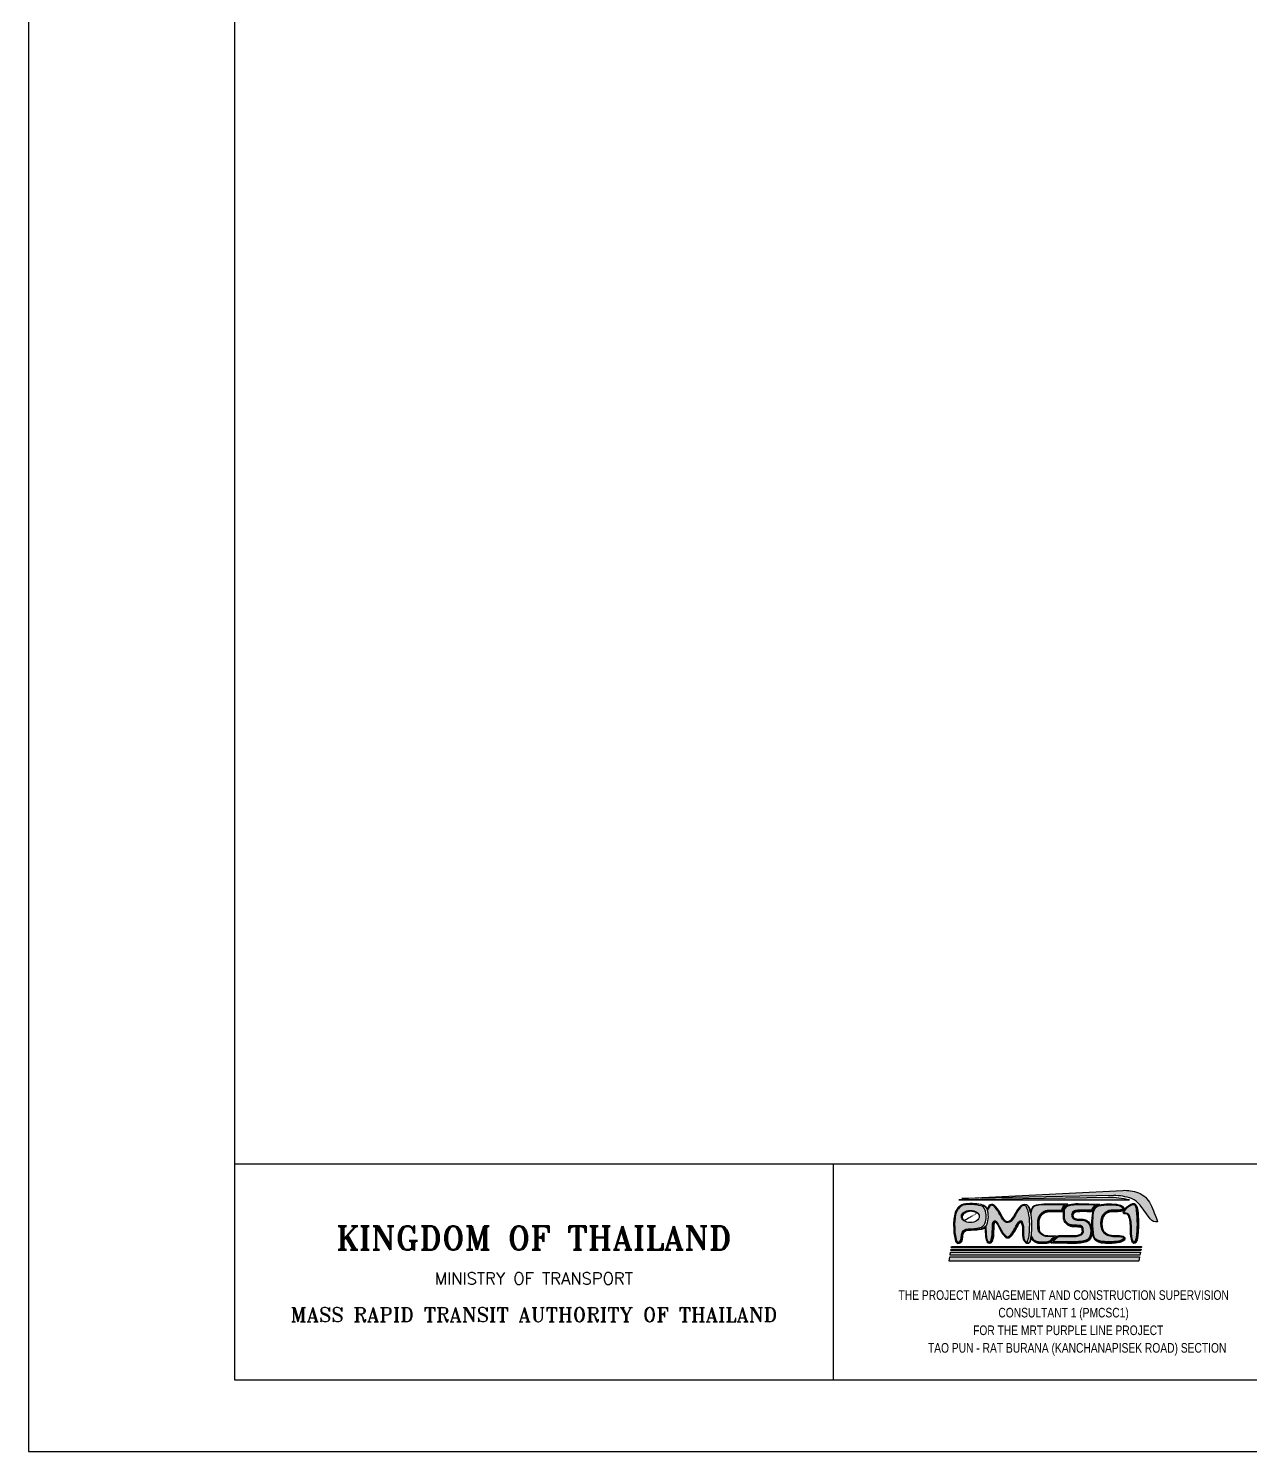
# Paper-space layout '1-PP19-SE-6200-62' of a CAD drawing. Header units: millimetres. Extents: x 2461 to 3302, y -5 to 589.
# Drawn here: x 2460.8 to 2715.9, y -5.1 to 291.9 of the extents above; entities that cross this region are included whole.
import ezdxf
from ezdxf.enums import TextEntityAlignment as Align

# ---------------------------------------------------------------- set-up
doc = ezdxf.new("R2010")
doc.units = ezdxf.units.MM
doc.layers.get('Defpoints').update_dxf_attribs({"color": 250})
for name, color, linetype in [('CVA-E2-P-OR00-TBKA1D$0$CVA-E2-P-OR00-TBKA1$0$CVT010-FRAME-LINE_10', 10, 'Continuous'), ('CVA-E2-P-OR00-TBKA1D$0$CVA-E2-P-OR00-TBKA1$0$CVT010-FRAME-LINE_2', 2, 'Continuous'), ('CVA-E2-P-OR00-TBKA1D$0$CVA-E2-P-OR00-TBKA1$0$CVT010-FRAME-LINE_7', 7, 'Continuous'), ('CVA-E2-P-OR00-TBKA1D$0$CVA-E2-P-OR00-TBKA1$0$CVT010-FRAME-TEXT_4', 4, 'Continuous'), ('CVA-E2-P-OR00-TBKA1D$0$CVA-E2-P-OR00-TBKA1$0$Xref-Title Block$0$7', 7, 'Continuous')]:
    doc.layers.add(name, color=color, linetype=linetype)
doc.styles.add('CVA-E2-P-OR00-TBKA1D$0$CVA-E2-P-OR00-TBKA1$0$A1-TITLE$0$ROMANT', font='romant.shx')
doc.styles.add('CVA-E2-P-OR00-TBKA1D$0$CVA-E2-P-OR00-TBKA1$0$Cordia2', font='cordia2.shx')
pattern_1 = [(45, (0, -24.561142), (-0.0176776695, 0.0176776695), [])]

# ---------------------------------------------------------------- blocks, each defined once
blk = doc.blocks.new('CVA-C1-P-OR00-TBKA1-WD')
h = blk.add_hatch(color=22)
h.dxf.hatch_style = 1
h.paths.add_polyline_path([(231.69, 54.01, -0.18978), (234.2, 51.64, -0.029471), (235.72, 47.94, -0.288768), (234.18, 48.55), (232.05, 51.41, 0.128029), (230.28, 52.81, 0.081794), (226.53, 53.43), (194.86, 52.79), (228.42, 54.51, -0.101983)])
h.paths.add_polyline_path([(225.4, 53.03), (194.19, 52.52), (229.83, 52.52, 0.052436)])
h.paths.add_polyline_path([(232.37, 42.81), (192.67, 42.81), (192.64, 42.61), (232.33, 42.61)])
h.paths.add_polyline_path([(232.27, 42.27), (192.59, 42.27), (192.53, 41.94), (232.2, 41.94)])
h.paths.add_polyline_path([(232.14, 41.62), (192.49, 41.62), (192.39, 40.98), (232.01, 40.98)])
h.paths.add_polyline_path([(231.93, 40.61), (192.33, 40.61), (192.21, 39.76), (231.76, 39.76)])
h = blk.add_hatch(color=22)
h.dxf.hatch_style = 1
h.paths.add_polyline_path([(199.67, 47.58, 0.169323), (199.67, 50.5, 0.250932), (198.8, 51.29, 0.095252), (195.25, 51.46, 0.264401), (193.55, 49.47, 0.080014), (193.37, 46.77, 0.090914), (193.75, 43.97, 0.179894), (194.03, 43.73, 0.361715), (194.65, 44.24, 0.06414), (194.74, 45.23, -0.376471), (196.17, 46.51, 0.063863), (198.58, 46.73, 0.210654)])
edge = h.paths.add_edge_path(flags=16)
edge.add_ellipse((196.62, 49.07), major_axis=(1.86, 0), ratio=0.681442, start_angle=0, end_angle=360)
h.paths.add_polyline_path([(202.59, 49.84, 0.09953), (201.43, 51.27, 0.448965), (200.72, 51.2, 0.118919), (200.21, 50.29, -0.169167), (200.04, 47.35, -0.042301), (199.86, 47.11), (199.95, 45.2, 0.101391), (200.23, 43.94, 0.646083), (200.86, 43.96, 0.086621), (201.15, 45.24), (201.22, 47.17, -0.099823), (201.39, 47.92, -0.53986), (202.01, 48.02, -0.086212), (202.73, 46.89), (203.29, 45.9, 0.107426), (204, 45.01, 0.439825), (204.79, 45.03), (205.07, 45.32, 0.044378), (206.25, 47.26, -0.116766), (206.86, 48.06, -0.524044), (207.45, 47.9, -0.117456), (207.69, 46.02, -0.009365), (207.73, 45.1, 0.128133), (208.04, 43.93, 0.702265), (208.62, 43.95, 0.089728), (208.99, 46.77, 0.061172), (208.84, 49.4, 0.103091), (208.31, 51.05, 0.494556), (207.34, 51.18, 0.095958), (206.29, 49.83, -0.057343), (205.14, 48.1, -0.411039), (203.79, 48.01, -0.126175), (203.35, 48.51, -0.012207)])
h.paths.add_polyline_path([(216.43, 51.5), (212.48, 51.5, 0.062759), (210.37, 51.3, 0.302377), (209.39, 50.35), (209.25, 49.73, -0.01571), (209.29, 49.45, -0.055442), (209.45, 46.76, -0.04392), (209.34, 45.09, 0.274463), (210.25, 43.96, 0.074893), (211.25, 43.78), (212.3, 43.78, 0.139965), (213.24, 43.99, -0.027005), (214.16, 44.86), (212.83, 44.9, -0.113352), (211.95, 45.03, -0.290602), (210.71, 46.57), (210.68, 47.76, -0.136129), (211.1, 49.38, -0.250117), (213.27, 50.4), (215.73, 50.39, -0.230242)])
h.paths.add_polyline_path([(222.71, 51.47), (219.1, 51.54, 0.06931), (217.33, 51.38, 0.232712), (216.36, 50.63, 0.083323), (216.24, 50.2), (216.24, 48.99, 0.217126), (216.87, 47.64, 0.125037), (217.54, 47.32, 0.048547), (218.33, 47.23, 0.003055), (219.36, 47.2, -0.35083), (220.14, 46.63, -0.015074), (220.22, 45.97, -0.236614), (219.94, 45.37, -0.10167), (219.56, 45.13, -0.121871), (218.44, 44.89), (215.25, 44.88, 0.216644), (214.77, 44.65), (213.91, 43.82), (218.63, 43.78, 0.070634), (220.82, 44.11, 0.193603), (221.47, 44.72, 0.11825), (221.74, 45.95, 0.067074), (221.66, 46.82, 0.191023), (220.81, 48.07, 0.150962), (219.94, 48.29, -0.005806), (218.92, 48.32, -0.058466), (218.41, 48.44, -0.305715), (217.78, 49.15, -0.194428), (217.96, 49.95, -0.169115), (218.81, 50.34, -0.032625), (219.93, 50.41), (221.92, 50.4, -0.150952)])
h.paths.add_polyline_path([(228.56, 50.76, 0.16793), (227.6, 51.32, 0.100445), (223.44, 51.27, 0.290904), (222.51, 50.44, 0.025723), (222.35, 49.85, 0.036495), (222.2, 47.58, 0.069787), (222.5, 44.84, 0.253047), (223.38, 44.02, 0.062418), (224.2, 43.85, 0.07203), (227.54, 43.93, 0.174061), (228.58, 44.43, 0.585102), (228.49, 44.75, 0.052524), (227.02, 44.9, -0.071236), (225.73, 45, -0.26807), (223.99, 46.42, -0.155288), (224, 48.89, -0.134008), (224.78, 49.92, -0.149496), (226.41, 50.39, 0.03558), (227.93, 50.44, 0.130137), (228.54, 50.65, 0.378153)])
h.paths.add_polyline_path([(231.33, 50.31, 0.095322), (231.02, 51.35, 0.261195), (230.76, 51.51, 0.103425), (230.23, 51.39, 0.140282), (228.67, 50.06, 0.615739), (228.82, 49.85, -0.180544), (229.38, 49.75, -0.174215), (229.85, 49.11, -0.081828), (230.16, 45.99, 0.109635), (230.53, 43.91, 0.532443), (231.01, 43.9, 0.10922), (231.29, 44.64, 0.060364)])
h = blk.add_hatch()
h.set_pattern_fill('ANSI31', color=19, scale=0.2)
h.set_pattern_definition(pattern_1)
h.paths.add_polyline_path([(199.42, 51.35, -0.144402), (200.1, 50.64, -0.002107), (200.11, 50.6, -0.006754), (200.14, 50.66, 0.192843)])
h = blk.add_hatch()
h.set_pattern_fill('ANSI31', color=19, scale=0.2)
h.set_pattern_definition(pattern_1)
h.paths.add_polyline_path([(208.65, 51.25, -0.079992), (209.2, 49.96), (209.23, 50.11, 0.145956)])
h = blk.add_hatch()
h.set_pattern_fill('ANSI31', color=19, scale=0.2)
h.set_pattern_definition(pattern_1)
h.paths.add_polyline_path([(210.98, 47.77, -0.134363), (211.35, 49.22, -0.248869), (213.26, 50.1), (216.03, 50.09, -0.374692), (216.95, 51.42), (216.95, 51.52, 0.35632), (215.92, 50.19), (213.27, 50.2, 0.249323), (211.27, 49.27, 0.134993), (210.88, 47.77), (210.91, 46.58, 0.05441), (211.03, 46.18)])
h = blk.add_hatch()
h.set_pattern_fill('ANSI31', color=19, scale=0.2)
h.set_pattern_definition(pattern_1)
h.paths.add_polyline_path([(222.4, 50.7, -0.187419), (223.11, 51.38), (223.11, 51.48, 0.209348), (222.06, 50.2), (219.93, 50.21, 0.032707), (218.83, 50.14, 0.165585), (218.11, 49.82, 0.189749), (217.97, 49.18, 0.151394), (218.13, 48.83, -0.254089), (218.19, 49.75, -0.163274), (218.84, 50.04, -0.032752), (219.93, 50.11), (222.14, 50.1, -0.084627)])
h = blk.add_hatch()
h.set_pattern_fill('ANSI31', color=19, scale=0.2)
h.set_pattern_definition(pattern_1)
h.paths.add_polyline_path([(227.96, 50.14, 0.266687), (228.73, 50.56, -0.134004), (228.62, 50.46, -0.122367), (227.95, 50.24, -0.035452), (226.4, 50.19, 0.14852), (224.89, 49.76, 0.132336), (224.19, 48.82, 0.154458), (224.18, 46.49, 0.030675), (224.28, 46.26, -0.143391), (224.28, 48.79, -0.131393), (224.95, 49.68, -0.147977), (226.4, 50.09, 0.035392)])
h.paths.add_polyline_path([(227.58, 43.64, 0.172408), (228.79, 44.21, 0.366811), (228.79, 44.74, -0.326891), (228.72, 44.29, -0.172985), (227.57, 43.74, -0.071794), (224.18, 43.65, -0.061631), (223.33, 43.83, -0.124612), (222.7, 44.18, 0.181925), (224.17, 43.55, 0.071681)])
h = blk.add_hatch()
h.set_pattern_fill('ANSI31', color=19, scale=0.2)
h.set_pattern_definition(pattern_1)
h.paths.add_polyline_path([(231.63, 50.35, 0.178359), (231.17, 51.49, -0.041209), (231.21, 51.41, -0.09261), (231.53, 50.34, -0.06037), (231.48, 44.61, -0.109757), (231.17, 43.79, -0.548013), (230.35, 43.82, 0.57639), (231.26, 43.73, 0.109971), (231.58, 44.6, 0.060373)])
h = blk.add_hatch()
h.set_pattern_fill('ANSI31', color=19, scale=0.2)
h.set_pattern_definition(pattern_1)
edge = h.paths.add_edge_path()
edge.add_ellipse((196.77, 48.89), major_axis=(1.86, 0), ratio=0.681442, start_angle=35.9999, end_angle=205.2779, ccw=False)
edge.add_ellipse((196.71, 48.95), major_axis=(1.86, 0), ratio=0.681442, start_angle=32.5853, end_angle=204.5367)
edge.add_ellipse((196.62, 49.07), major_axis=(1.86, 0), ratio=0.681442, start_angle=210.5483, end_angle=214.6964)
h = blk.add_hatch()
h.set_pattern_fill('ANSI31', color=19, scale=0.2)
h.set_pattern_definition(pattern_1)
h.paths.add_polyline_path([(201.14, 43.84, 0.086783), (201.45, 45.23), (201.52, 47.16, -0.10045), (201.67, 47.8, -0.416873), (201.93, 47.81, 0.006906), (201.86, 47.89, 0.53074), (201.58, 47.84, 0.100518), (201.42, 47.17), (201.35, 45.23, -0.086728), (201.04, 43.88, -0.554045), (200.13, 43.73, 0.610068)])
h = blk.add_hatch()
h.set_pattern_fill('ANSI31', color=19, scale=0.2)
h.set_pattern_definition([(45, (0, 0), (-0.0176776695, 0.0176776695), [])])
h.paths.add_polyline_path([(206.52, 47.14, -0.117741), (207.05, 47.83, -0.282085), (207.28, 47.79, 0.002767), (207.26, 47.83, 0.520276), (206.99, 47.91, 0.117976), (206.43, 47.18, -0.044735), (205.23, 45.19), (204.94, 44.9, -0.43173), (203.87, 44.87, -0.013585), (203.75, 44.97, 0.503024), (205.01, 44.83), (205.3, 45.12, 0.044911)])
h = blk.add_hatch()
h.set_pattern_fill('ANSI31', color=19, scale=0.2)
h.set_pattern_definition(pattern_1)
h.paths.add_polyline_path([(198.64, 46.38, 0.151091), (199.68, 46.79), (199.67, 46.91, -0.162314), (198.63, 46.48, -0.042666), (196.17, 46.31, 0.372022), (194.94, 45.22, -0.062969), (194.85, 44.19, -0.371686), (194, 43.53, -0.199584), (193.56, 43.88, 0.218666), (193.98, 43.43, 0.374974), (194.94, 44.17, 0.062393), (195.04, 45.21, -0.369674), (196.17, 46.21, 0.042571)])
h = blk.add_hatch()
h.set_pattern_fill('ANSI31', color=19, scale=0.2)
h.set_pattern_definition(pattern_1)
h.paths.add_polyline_path([(209.18, 43.89, 0.018256), (209.35, 44.57, -0.033086), (209.28, 44.75, -0.022232), (209.09, 43.92, -0.505994), (208.11, 43.7, 0.604148)])
h = blk.add_hatch()
h.set_pattern_fill('ANSI31', color=19, scale=0.2)
h.set_pattern_definition(pattern_1)
h.paths.add_polyline_path([(213.43, 43.75, -0.026754), (214.59, 44.85), (214.57, 44.96, 0.027445), (213.37, 43.83, -0.143479), (212.3, 43.58), (211.25, 43.58, -0.112287), (210.19, 43.82, -0.118649), (209.62, 44.17, 0.217587), (211.25, 43.48), (212.29, 43.48, 0.145001)])
h = blk.add_hatch()
h.set_pattern_fill('ANSI31', color=19, scale=0.2)
h.set_pattern_definition(pattern_1)
h.paths.add_polyline_path([(221.74, 44.59, 0.117313), (222.04, 45.95, 0.171089), (221.62, 47.48, -0.074218), (221.85, 46.86, -0.066567), (221.94, 45.95, -0.117603), (221.65, 44.63, -0.194834), (220.89, 43.92, -0.070932), (218.63, 43.58), (213.42, 43.63), (213.42, 43.53), (218.63, 43.48, 0.07107), (220.92, 43.83, 0.195352)])
h = blk.add_hatch()
h.set_pattern_fill('ANSI31', color=19, scale=0.2)
h.set_pattern_definition(pattern_1)
h.paths.add_polyline_path([(219.36, 47, -0.003074), (218.33, 47.03, -0.048337), (217.5, 47.13, -0.124897), (216.74, 47.48, 0.133064), (217.48, 47.03, 0.04824), (218.32, 46.93, 0.003084), (219.37, 46.9, -0.201574), (219.94, 46.6, 0.344597)])
at = {"color": 22}
for points in [[(235.72, 47.94, -0.288768), (234.18, 48.55), (232.05, 51.41, 0.128029), (230.28, 52.81, 0.081794), (226.53, 53.43), (194.86, 52.79), (228.42, 54.51, -0.102102), (231.69, 54.01, -0.18978), (234.2, 51.64, -0.029471)], [(200.04, 47.35, 0.190576), (200.1, 50.64, 0.232762), (198.86, 51.56, 0.076989), (195.2, 51.65, 0.265989), (193.35, 49.52, 0.079514), (193.16, 46.77, 0.0911), (193.56, 43.88, 0.199584), (194, 43.53, 0.371686), (194.85, 44.19, 0.062969), (194.94, 45.22, -0.372022), (196.17, 46.31, 0.042666), (198.63, 46.48, 0.246365)], [(198.8, 51.29, 0.095252), (195.25, 51.46, 0.264401), (193.55, 49.47, 0.080014), (193.37, 46.77, 0.090914), (193.75, 43.97, 0.179894), (194.03, 43.73, 0.361715), (194.65, 44.24, 0.06414), (194.74, 45.23, -0.376471), (196.17, 46.51, 0.063863), (198.58, 46.73, 0.210654), (199.67, 47.58, 0.169323), (199.67, 50.5, 0.250932)], [(225.4, 53.03), (194.19, 52.52), (229.83, 52.52, 0.052436)], [(219.11, 51.74), (223.59, 51.65, 0.275038), (222.06, 50.2), (219.93, 50.21, 0.032707), (218.83, 50.14, 0.165585), (218.11, 49.82, 0.189749), (217.97, 49.18, 0.309891), (218.47, 48.63, 0.058787), (218.94, 48.52, 0.005736), (219.94, 48.49, -0.150649), (220.92, 48.24, -0.191403), (221.85, 46.86, -0.066567), (221.94, 45.95, -0.117603), (221.65, 44.63, -0.194834), (220.89, 43.92, -0.070932), (218.63, 43.58), (213.42, 43.63), (214.63, 44.79, -0.213631), (215.25, 45.08), (218.44, 45.09, 0.123262), (219.48, 45.31, 0.106891), (219.8, 45.52, 0.238826), (220.02, 45.96, 0.014621), (219.94, 46.59, 0.348494), (219.36, 47, -0.003074), (218.33, 47.03, -0.048337), (217.5, 47.13, -0.124897), (216.74, 47.48, -0.217504), (216.04, 48.99), (216.04, 50.21, -0.085445), (216.18, 50.72, -0.232301), (217.29, 51.57, -0.069092)], [(219.1, 51.54), (222.71, 51.47, 0.150952), (221.92, 50.4), (219.93, 50.41, 0.032625), (218.81, 50.34, 0.169115), (217.96, 49.95, 0.194428), (217.78, 49.15, 0.305715), (218.41, 48.44, 0.058466), (218.92, 48.32, 0.005806), (219.94, 48.29, -0.150962), (220.81, 48.07, -0.191023), (221.66, 46.82, -0.067074), (221.74, 45.95, -0.11825), (221.47, 44.72, -0.193603), (220.82, 44.11, -0.070634), (218.63, 43.78), (213.91, 43.82), (214.77, 44.65, -0.216644), (215.25, 44.88), (218.44, 44.89, 0.121871), (219.56, 45.13, 0.10167), (219.94, 45.37, 0.236614), (220.22, 45.97, 0.015074), (220.14, 46.63, 0.35083), (219.36, 47.2, -0.003055), (218.33, 47.23, -0.048547), (217.54, 47.32, -0.125037), (216.87, 47.64, -0.217126), (216.24, 48.99), (216.24, 50.2, -0.083323), (216.36, 50.63, -0.232712), (217.33, 51.38, -0.06931)], [(223.33, 43.83, -0.253155), (222.31, 44.79, -0.069876), (222, 47.59, -0.036552), (222.16, 49.88, -0.025861), (222.32, 50.5, -0.289044), (223.4, 51.46, -0.100354), (227.64, 51.52, -0.164256), (228.69, 50.91, -0.502532), (228.62, 50.46, -0.122367), (227.95, 50.24, -0.035452), (226.4, 50.19, 0.14852), (224.89, 49.76, 0.132336), (224.19, 48.82, 0.154458), (224.18, 46.49, 0.268046), (225.77, 45.19, 0.071936), (227.01, 45.1, -0.052824), (228.53, 44.94, -0.589748), (228.72, 44.28, -0.17285), (227.57, 43.74, -0.071794), (224.18, 43.65, -0.061631)], [(223.38, 44.02, -0.253047), (222.5, 44.84, -0.069787), (222.2, 47.58, -0.036495), (222.35, 49.85, -0.025723), (222.51, 50.44, -0.290904), (223.44, 51.27, -0.100445), (227.6, 51.32, -0.165144), (228.55, 50.77, -0.53743), (228.52, 50.64, -0.124893), (227.93, 50.44, -0.03558), (226.41, 50.39, 0.149496), (224.78, 49.92, 0.134008), (224, 48.89, 0.155288), (223.99, 46.42, 0.26807), (225.73, 45, 0.071236), (227.02, 44.9, -0.052524), (228.49, 44.75, -0.587419), (228.58, 44.43, -0.173863), (227.54, 43.93, -0.07203), (224.2, 43.85, -0.062418)], [(231.48, 44.61, 0.06037), (231.53, 50.34, 0.09261), (231.21, 51.41, 0.302836), (230.73, 51.71, 0.098183), (230.15, 51.57, 0.137965), (228.52, 50.21, 0.684887), (228.86, 49.66, -0.175987), (229.27, 49.58, -0.172305), (229.66, 49.05, -0.081814), (229.96, 46, 0.110535), (230.35, 43.82, 0.548013), (231.17, 43.79, 0.109757)], [(231.29, 44.64, 0.060364), (231.33, 50.31, 0.092962), (231.03, 51.33, 0.306971), (230.73, 51.51, 0.098521), (230.23, 51.39, 0.138391), (228.68, 50.09, 0.700425), (228.82, 49.86, -0.178564), (229.38, 49.75, -0.174215), (229.85, 49.11, -0.081828), (230.16, 45.99, 0.109635), (230.53, 43.91, 0.532443), (231.01, 43.9, 0.10922)]]:
    blk.add_lwpolyline(points, format="xyb", close=True, dxfattribs=at)
for points in [[(199.67, 46.91), (199.75, 45.19, 0.099527), (200.04, 43.88, 0.664288), (201.04, 43.88, 0.086731), (201.35, 45.23), (201.42, 47.17, -0.100518), (201.58, 47.84, -0.53074), (201.86, 47.89, -0.087127), (202.55, 46.8), (203.11, 45.8, 0.105944), (203.87, 44.87, 0.43173), (204.94, 44.9), (205.23, 45.19, 0.044735), (206.43, 47.18, -0.117371), (206.98, 47.91, -0.528901), (207.26, 47.83, -0.118761), (207.49, 46.03, -0.009515), (207.53, 45.1, 0.233911), (208.11, 43.7, 0.505994), (209.09, 43.92, 0.07524), (209.45, 46.76, 0.055442), (209.29, 49.45, 0.109527), (208.65, 51.25, 0.362461), (207.2, 51.32, 0.096304), (206.1, 49.91, -0.0569), (204.99, 48.23, -0.414848), (203.92, 48.17, -0.130438), (203.52, 48.61, -0.012252), (202.77, 49.93, 0.099216), (201.56, 51.42, 0.440645), (200.57, 51.32, 0.088798), (200.11, 50.6)], [(199.86, 47.11), (199.95, 45.2, 0.099871), (200.22, 43.96, 0.666111), (200.86, 43.96, 0.086623), (201.15, 45.24), (201.22, 47.17, -0.100585), (201.4, 47.93, -0.532648), (202.01, 48.02, -0.086375), (202.73, 46.89), (203.29, 45.9, 0.107426), (204, 45.01, 0.439825), (204.79, 45.03), (205.07, 45.32, 0.044378), (206.25, 47.26, -0.116766), (206.86, 48.06, -0.524044), (207.45, 47.9, -0.117456), (207.69, 46.02, -0.009365), (207.73, 45.1, 0.128133), (208.04, 43.93, 0.704499), (208.62, 43.95, 0.08967), (208.99, 46.77, 0.061172), (208.84, 49.4, 0.103102), (208.31, 51.05, 0.494467), (207.34, 51.18, 0.096671), (206.28, 49.82, -0.056993), (205.14, 48.1, -0.411039), (203.79, 48.01, -0.126175), (203.35, 48.51, -0.012207), (202.59, 49.84, 0.09953), (201.43, 51.27, 0.448965), (200.72, 51.2, 0.118919), (200.21, 50.29)], [(209.28, 44.75, 0.240686), (210.19, 43.82, 0.112287), (211.25, 43.58), (212.3, 43.58, 0.143479), (213.37, 43.83, -0.027445), (214.57, 44.96), (212.82, 45.01, -0.153087), (211.85, 45.22, -0.224753), (210.91, 46.58), (210.88, 47.77, -0.134993), (211.27, 49.27, -0.249323), (213.27, 50.2), (215.92, 50.19, -0.35632), (216.95, 51.52), (216.95, 51.6), (212.48, 51.6, 0.062658), (210.35, 51.4, 0.299196), (209.29, 50.38), (209.2, 49.96)], [(209.34, 45.09, 0.274463), (210.25, 43.96, 0.074893), (211.25, 43.78), (212.3, 43.78, 0.139965), (213.24, 43.99, -0.027005), (214.16, 44.86), (212.83, 44.9, -0.113352), (211.95, 45.03, -0.290602), (210.71, 46.57), (210.68, 47.76, -0.136129), (211.1, 49.38, -0.250117), (213.27, 50.4), (215.73, 50.39, -0.230242), (216.43, 51.5), (212.48, 51.5, 0.062759), (210.37, 51.3, 0.299572), (209.39, 50.36), (209.25, 49.73)]]:
    blk.add_lwpolyline(points, format="xyb", dxfattribs=at)
at = {"color": 19}
for points in [[(211.03, 46.18), (210.98, 47.77, -0.134363), (211.35, 49.22, -0.248869), (213.26, 50.1), (216.03, 50.09, -0.374692), (216.95, 51.42, -0.319684)], [(222.4, 50.7, 0.084627), (222.14, 50.1), (219.93, 50.11, 0.032752), (218.84, 50.04, 0.163274), (218.19, 49.75, 0.254089), (218.13, 48.83)], [(228.73, 50.56, -0.266687), (227.96, 50.14, -0.035392), (226.4, 50.09, 0.147977), (224.95, 49.68, 0.131393), (224.28, 48.79, 0.143391), (224.28, 46.26)], [(230.35, 43.82, 0.57639), (231.26, 43.73, 0.109971), (231.58, 44.6, 0.060373), (231.63, 50.35, 0.178359), (231.17, 51.49)], [(203.75, 44.97, 0.503024), (205.01, 44.83), (205.3, 45.12, 0.044911), (206.52, 47.14, -0.117741), (207.05, 47.83, -0.282085), (207.28, 47.79)], [(193.56, 43.88, 0.218666), (193.98, 43.43, 0.374974), (194.94, 44.17, 0.062393), (195.04, 45.21, -0.369674), (196.17, 46.21, 0.042571), (198.64, 46.38, 0.151091), (199.68, 46.79, 0.151091)], [(208.11, 43.7, 0.604148), (209.18, 43.89, 0.018256), (209.35, 44.57, 0.018256)], [(209.62, 44.17, 0.217587), (211.25, 43.48), (212.29, 43.48, 0.145001), (213.43, 43.75, -0.026754), (214.59, 44.85, -0.026754)], [(221.62, 47.48, -0.171089), (222.04, 45.95, -0.117313), (221.74, 44.59, -0.195352), (220.92, 43.83, -0.07107), (218.63, 43.48), (213.42, 43.53)], [(219.94, 46.6, 0.201574), (219.37, 46.9, -0.003084), (218.32, 46.93, -0.04824), (217.48, 47.03, -0.133064), (216.74, 47.48)], [(228.79, 44.74, -0.366811), (228.79, 44.21, -0.172408), (227.58, 43.64, -0.071681), (224.17, 43.55, -0.181925), (222.7, 44.18)]]:
    blk.add_lwpolyline(points, format="xyb", dxfattribs=at)
blk.add_lwpolyline([(201.93, 47.81, 0.416873), (201.67, 47.8, 0.10045), (201.52, 47.16), (201.45, 45.23, -0.086783), (201.14, 43.84, -0.610068), (200.13, 43.73, 0.55401), (201.04, 43.88, 0.086731), (201.35, 45.23), (201.42, 47.17, -0.100518), (201.58, 47.84, -0.53074), (201.86, 47.89, -0.006906)], format="xyb", close=True, dxfattribs=at)
at = {"color": 22}
for points in [[(192.39, 40.98), (192.49, 41.62), (232.14, 41.62), (232.01, 40.98)], [(192.53, 41.94), (192.59, 42.27), (232.27, 42.27), (232.2, 41.94)], [(192.64, 42.61), (192.67, 42.81), (232.37, 42.81), (232.33, 42.61)], [(192.21, 39.76), (192.33, 40.61), (231.93, 40.61), (231.76, 39.76)]]:
    blk.add_lwpolyline(points, close=True, dxfattribs=at)
at = {"color": 19}
for centre, radius, start, end in [((198.92, 50.11), 1.34, 24.4316, 68.0921), ((207.04, 49.71), 2.23, 10.2831, 43.4992)]:
    blk.add_arc(centre, radius, start, end, dxfattribs=at)
at = {"color": 22}
blk.add_ellipse((196.71, 48.95), major_axis=(1.86, 0), ratio=0.681442, start_param=0.533169, end_param=3.569839, dxfattribs=at)
at = {"color": 19}
blk.add_ellipse((196.77, 48.89), major_axis=(1.86, 0), ratio=0.681442, start_param=0.605566, end_param=3.582776, dxfattribs=at)
at = {"color": 2}
blk.add_ellipse((196.62, 49.07), major_axis=(1.86, 0), ratio=0.681442, dxfattribs=at)
at = {"layer": 'CVA-E2-P-OR00-TBKA1D$0$CVA-E2-P-OR00-TBKA1$0$CVT010-FRAME-LINE_10', "color": 7}
blk.add_lwpolyline([(43, 15), (818, 15), (818, 579), (43, 579)], close=True, dxfattribs=at)
at = {"layer": 'CVA-E2-P-OR00-TBKA1D$0$CVA-E2-P-OR00-TBKA1$0$CVT010-FRAME-LINE_7'}
blk.add_lwpolyline([(658, 85), (603, 85), (603, 60), (43, 60)], dxfattribs=at)
at = {"layer": 'CVA-E2-P-OR00-TBKA1D$0$CVA-E2-P-OR00-TBKA1$0$Xref-Title Block$0$7', "color": 3}
blk.add_line((168, 60), (168, 15), dxfattribs=at)
at = {"layer": 'Defpoints'}
blk.add_lwpolyline([(0, 594), (0, 0), (841, 0), (841, 594)], close=True, dxfattribs=at)
at = {"layer": 'CVA-E2-P-OR00-TBKA1D$0$CVA-E2-P-OR00-TBKA1$0$CVT010-FRAME-LINE_2', "style": 'CVA-E2-P-OR00-TBKA1D$0$CVA-E2-P-OR00-TBKA1$0$A1-TITLE$0$ROMANT'}
for s, height, p in [('MINISTRY OF TRANSPORT', 2.5, (105.5, 36.11)), ('MASS RAPID TRANSIT AUTHORITY OF THAILAND', 3, (105.5, 28.57))]:
    blk.add_text(s, height=height, rotation=0, dxfattribs=at).set_placement(p, align=Align.MIDDLE_CENTER)
at = {"layer": 'CVA-E2-P-OR00-TBKA1D$0$CVA-E2-P-OR00-TBKA1$0$CVT010-FRAME-TEXT_4', "style": 'CVA-E2-P-OR00-TBKA1D$0$CVA-E2-P-OR00-TBKA1$0$A1-TITLE$0$ROMANT'}
blk.add_text('KINGDOM OF THAILAND', height=5, rotation=0, dxfattribs=at).set_placement((105.5, 44.57), align=Align.MIDDLE_CENTER)
at = {"layer": 'CVA-E2-P-OR00-TBKA1D$0$CVA-E2-P-OR00-TBKA1$0$Xref-Title Block$0$7', "color": 1, "style": 'CVA-E2-P-OR00-TBKA1D$0$CVA-E2-P-OR00-TBKA1$0$Cordia2', "width": 0.8}
for s, p in [('THE PROJECT MANAGEMENT AND CONSTRUCTION SUPERVISION ', (251.17, 31.66)), (' CONSULTANT 1 (PMCSC1)', (229.69, 27.99)), ('FOR THE MRT PURPLE LINE PROJECT', (236.9, 24.31)), ('TAO PUN - RAT BURANA (KANCHANAPISEK ROAD) SECTION', (250.06, 20.64))]:
    blk.add_text(s, height=2, dxfattribs=at).set_placement(p, align=Align.RIGHT)

psp = doc.layouts.new('1-PP19-SE-6200-62')

# ---------------------------------------------------------------- block references
at = {"color": 6}
psp.add_blockref('CVA-C1-P-OR00-TBKA1-WD', (2460.8, -5.08), dxfattribs=at)

doc.saveas('drawing.dxf')
